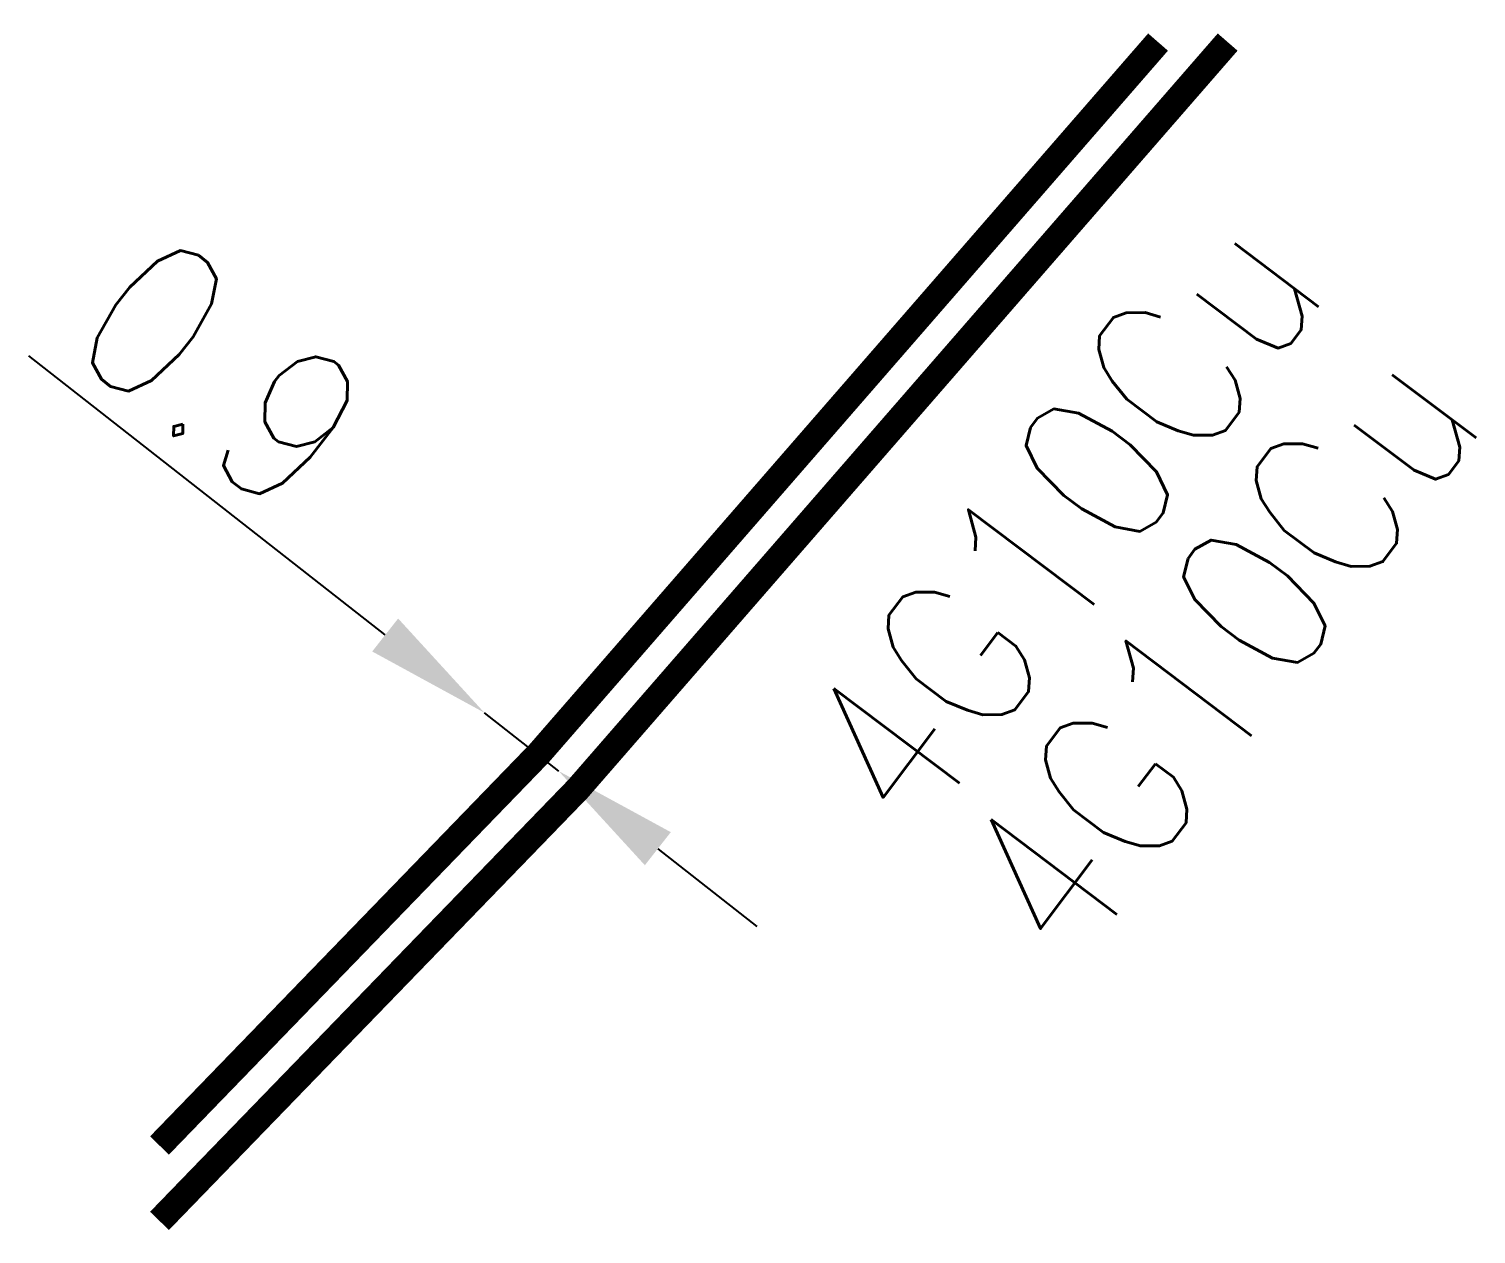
# Model space of a CAD drawing. Header units: millimetres. Extents: x 112999 to 114032, y 122200 to 123000.
# Drawn here: x 112998.76 to 113012.54, y 122988.65 to 123000.12 of the extents above; entities that cross this region are included whole.
import ezdxf
from ezdxf.enums import TextEntityAlignment as Align

# ---------------------------------------------------------------- set-up
doc = ezdxf.new("R2010")
doc.units = ezdxf.units.MM
doc.linetypes.add('E_ST_Cu', pattern=[2000, 1000, 1000])
doc.layers.get('DEFPOINTS').update_dxf_attribs({"linetype": 'CONTINUOUS'})
doc.layers.add('E_100', color=3, linetype='CONTINUOUS')
doc.styles.get("Standard").update_dxf_attribs({"font": 'romans.shx', "width": 0.85})
doc.dimstyles.get("Standard").update_dxf_attribs({"dimtxt": 1.5, "dimasz": 1.2, "dimexe": 0.625, "dimexo": 0.625, "dimgap": 0.25, "dimtad": 1, "dimdec": 1, "dimzin": 0, "dimdsep": 46, "dimtxsty": 'Standard', "dimcen": -0.5, "dimadec": 0, "dimazin": 0, "dimtfac": 1, "dimtdec": 1, "dimtmove": 0, "dimatfit": 3, "dimfxl": 1, "dimtolj": 1, "dimtzin": 0, "dimarcsym": 0})

# ---------------------------------------------------------------- blocks, each defined once
blk = doc.blocks.new('*D61')
at = {"layer": 'DEFPOINTS', "color": 0, "linetype": 'Continuous'}
for p in [(113003.094, 122993.612), (113003.094, 122993.612), (113003.802, 122993.056)]:
    blk.add_point(p, dxfattribs=at)
at = {"layer": 'E_100', "color": 0, "linetype": 'Continuous', "lineweight": -2}
for p, q in [((113002.149, 122994.352), (112998.756, 122997.011)), ((113003.802, 122993.056), (113003.094, 122993.612)), ((113004.746, 122992.316), (113005.691, 122991.576))]:
    blk.add_line(p, q, dxfattribs=at)
at = {"layer": 'E_100', "color": 0, "linetype": 'Continuous'}
for points in [[(113002.273, 122994.509), (113002.026, 122994.195), (113003.094, 122993.612)], [(113004.87, 122992.474), (113004.623, 122992.159), (113003.802, 122993.056)]]:
    blk.add_solid(points, dxfattribs=at)
at = {"layer": 'E_100', "color": 0, "linetype": 'Continuous', "insert": (113000.597, 122996.839), "char_height": 1.5, "attachment_point": 5, "rotation": 321.9112}
blk.add_mtext('\\A1;0.9', dxfattribs=at)

msp = doc.modelspace()

# ---------------------------------------------------------------- linework, layer by layer
at = {"layer": 'E_100', "linetype": 'E_ST_Cu', "const_width": 0.25, "flags": 128}
for points in [[(113000, 122989.489), (113003.618, 122993.226), (113009.511, 123000)], [(113000, 122988.771), (113003.986, 122992.887), (113010.174, 123000)]]:
    msp.add_lwpolyline(points, dxfattribs=at)

# ---------------------------------------------------------------- texts
at = {"layer": 'E_100', "linetype": 'Continuous', "width": 0.85}
for p in [(113008.583, 122995.464), (113010.083, 122994.215)]:
    msp.add_text('4G10Cu', height=1.5, rotation=52.9993, dxfattribs=at).set_placement(p, align=Align.MIDDLE)

# ---------------------------------------------------------------- dimensions: what is measured, and where the dimension line sits
at = {"layer": 'E_100', "linetype": 'Continuous'}
dim = msp.add_linear_dim(base=(113003.094, 122993.612), p1=(113003.802, 122993.056), p2=(113003.094, 122993.612), angle=321.9112, text='0.9', dimstyle='Standard', dxfattribs=at)
dim.commit()
dim.dimension.update_dxf_attribs({"geometry": '*D61', "text_midpoint": (112999.981, 122996.052), "dimtype": 160})

doc.saveas('drawing.dxf')
